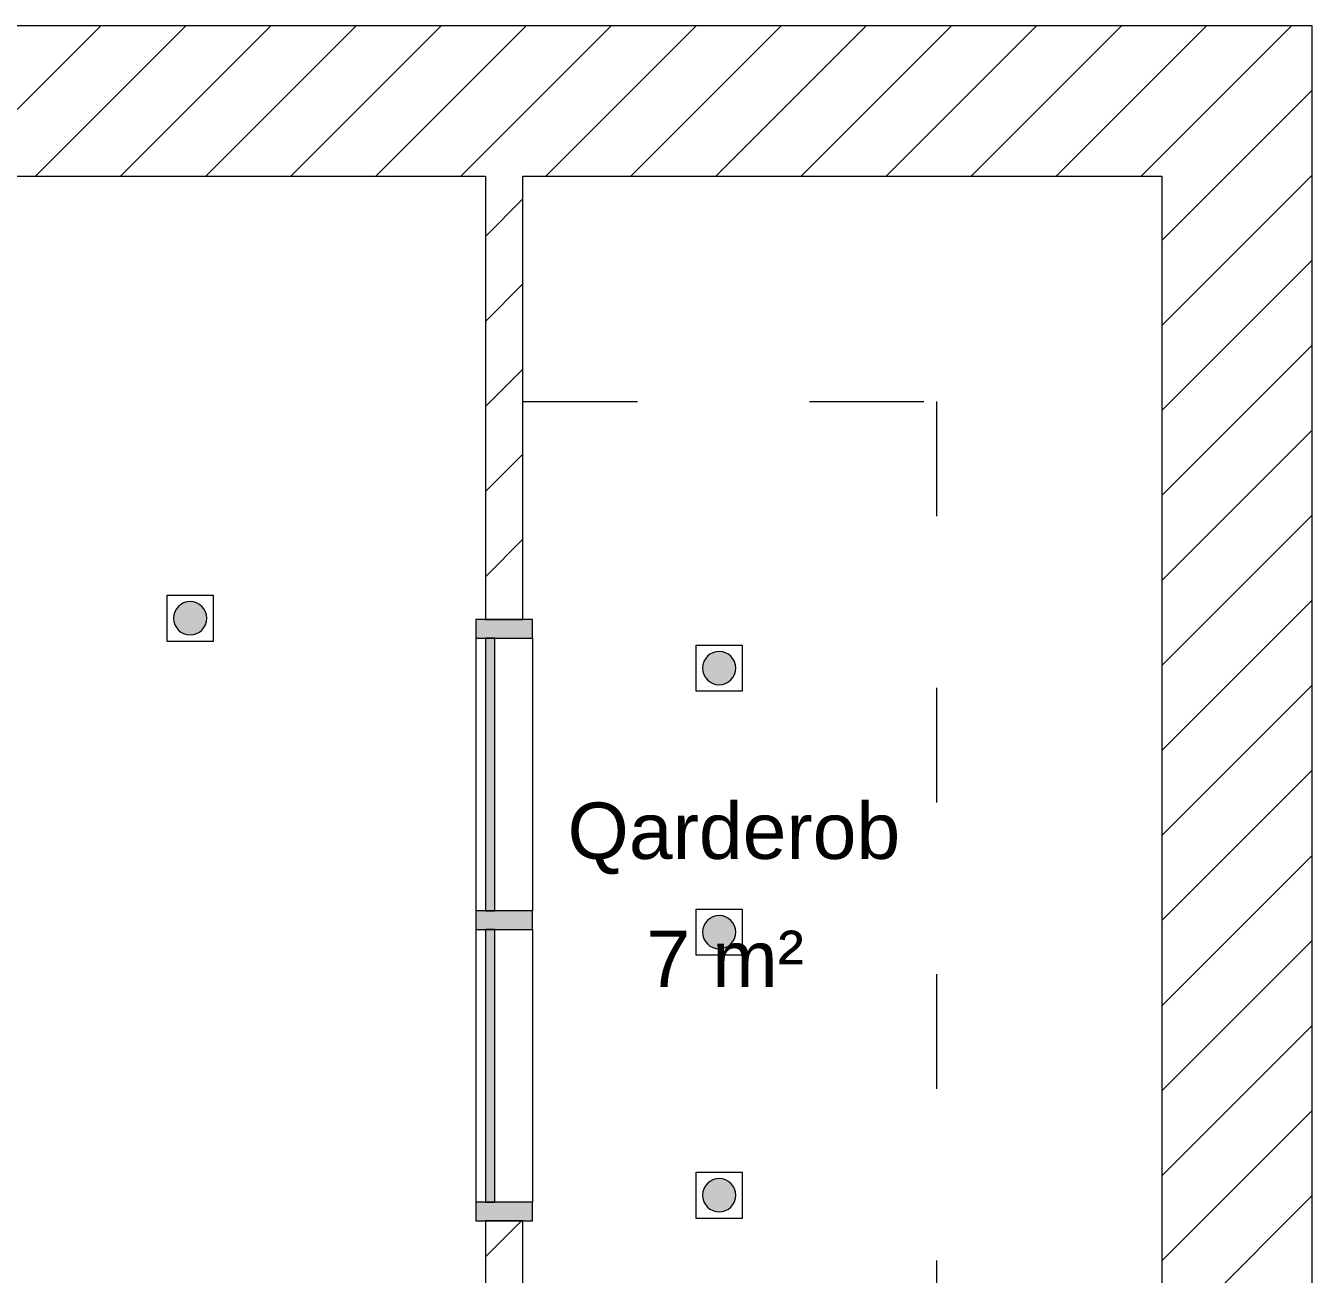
# Model space of a CAD drawing. Header units: millimetres. Extents: x 1680 to 166026, y 35966 to 91121.
# Drawn here: x 128927 to 132350, y 63123 to 66445 of the extents above; entities that cross this region are included whole.
import ezdxf

# ---------------------------------------------------------------- set-up
doc = ezdxf.new("R2010")
doc.units = ezdxf.units.MM
doc.linetypes.add('IMPORT-ACAD_ISO03W100', pattern=[762, 304.8, -457.2])
for name, color, linetype, lineweight in [('A-GENM', 13, 'Continuous', 18), ('A-GLAZ-CURT', 52, 'Continuous', 18), ('A-GLAZ-CWMG', 51, 'Continuous', 18)]:
    doc.layers.add(name, color=color, linetype=linetype, lineweight=lineweight)
doc.styles.add('Arial', font='arial.ttf', dxfattribs={"height": 150})

# ---------------------------------------------------------------- blocks, each defined once
blk = doc.blocks.new('plan')
at = {"layer": 'A-GLAZ-CURT', "lineweight": 20, "true_color": 0x939598}
for points in [[(501157.6, -194867.2), (501157.6, -194142.2), (501132.6, -194142.2), (501132.6, -194867.2)], [(501157.6, -195642.2), (501157.6, -194917.2), (501132.6, -194917.2), (501132.6, -195642.2)]]:
    blk.add_hatch(color=252, dxfattribs=at).paths.add_polyline_path(points, flags=0)
at = {"layer": 'A-GLAZ-CWMG', "lineweight": 20, "true_color": 0x939598, "extrusion": (0, 0, -1)}
for points in [[(-501132.6, -194142.2), (-501257.1, -194142.2), (-501257.1, -194092.2), (-501107.1, -194092.2), (-501107.1, -194142.2), (-501132.1, -194142.2)], [(-501257.1, -194917.2), (-501257.1, -194867.2), (-501107.1, -194867.2), (-501107.1, -194917.2), (-501232.1, -194917.2)]]:
    blk.add_hatch(color=252, dxfattribs=at).paths.add_polyline_path(points, flags=0)
at = {"layer": 'A-GLAZ-CWMG', "lineweight": 20, "true_color": 0x939598}
blk.add_hatch(color=252, dxfattribs=at).paths.add_polyline_path([(501132.6, -195692.2), (501257.1, -195692.2), (501257.1, -195642.2), (501107.1, -195642.2), (501107.1, -195692.2), (501132.1, -195692.2)], flags=0)
at = {"color": 252, "lineweight": 20, "true_color": 0x939598}
for p, q in [((503332.1, -192512.2), (495672.1, -192512.2)), ((503332.1, -213712.2), (503332.1, -192512.2)), ((496072.1, -192912.2), (501132.1, -192912.2)), ((501132.1, -192912.2), (501132.1, -194092.2)), ((501232.1, -192912.2), (502932.1, -192912.2)), ((501232.1, -194092.2), (501232.1, -192912.2)), ((502932.1, -192912.2), (502932.1, -196872.2)), ((501132.1, -194092.2), (501232.1, -194092.2)), ((501232.1, -195692.2), (501132.1, -195692.2)), ((501132.1, -195692.2), (501132.1, -196872.2)), ((501232.1, -196872.2), (501232.1, -195692.2))]:
    blk.add_line(p, q, dxfattribs=at)
at = {"color": 252, "linetype": 'Continuous', "lineweight": 20, "true_color": 0x939598}
for p, q in [((499709.1, -192912.2), (500109.1, -192512.2)), ((499935.4, -192912.2), (500335.4, -192512.2)), ((500161.7, -192912.2), (500561.7, -192512.2)), ((500387.9, -192912.2), (500787.9, -192512.2)), ((500614.2, -192912.2), (501014.2, -192512.2)), ((500840.5, -192912.2), (501240.5, -192512.2)), ((501066.8, -192912.2), (501466.8, -192512.2)), ((501293, -192912.2), (501693, -192512.2)), ((501519.3, -192912.2), (501919.3, -192512.2)), ((501745.6, -192912.2), (502145.6, -192512.2)), ((501971.9, -192912.2), (502371.9, -192512.2)), ((502198.1, -192912.2), (502598.1, -192512.2)), ((502424.4, -192912.2), (502824.4, -192512.2)), ((502650.7, -192912.2), (503050.7, -192512.2)), ((502877, -192912.2), (503277, -192512.2)), ((503103.2, -192912.2), (503332.1, -192683.4)), ((502932.1, -193083.4), (503103.2, -192912.2)), ((502932.1, -193309.6), (503329.5, -192912.2)), ((503329.5, -192912.2), (503332.1, -192909.6)), ((501132.1, -193073.2), (501232.1, -192973.2)), ((502932.1, -193535.9), (503332.1, -193135.9)), ((501132.1, -193299.4), (501232.1, -193199.4)), ((502932.1, -193762.2), (503332.1, -193362.2)), ((501132.1, -193525.7), (501232.1, -193425.7)), ((502932.1, -193988.5), (503332.1, -193588.5)), ((501132.1, -193752), (501232.1, -193652)), ((502932.1, -194214.7), (503332.1, -193814.7)), ((501132.1, -193978.3), (501232.1, -193878.3)), ((502932.1, -194441), (503332.1, -194041)), ((502932.1, -194667.3), (503332.1, -194267.3)), ((502932.1, -194893.5), (503332.1, -194493.5)), ((502932.1, -195119.8), (503332.1, -194719.8)), ((502932.1, -195346.1), (503332.1, -194946.1)), ((502932.1, -195572.4), (503332.1, -195172.4)), ((502932.1, -195798.6), (503332.1, -195398.6)), ((502932.1, -196024.9), (503332.1, -195624.9)), ((501132.1, -195788.5), (501228.3, -195692.2))]:
    blk.add_line(p, q, dxfattribs=at)
at = {"layer": 'A-GENM', "color": 252, "linetype": 'IMPORT-ACAD_ISO03W100', "lineweight": 20, "true_color": 0x939598}
for p, q in [((501232.1, -193512.2), (502332.1, -193512.2)), ((502332.1, -193512.2), (502332.1, -196272.2))]:
    blk.add_line(p, q, dxfattribs=at)
at = {"layer": 'A-GLAZ-CURT', "color": 252, "lineweight": 20, "true_color": 0x939598}
for p, q in [((501157.6, -194142.2), (501132.6, -194142.2)), ((501132.6, -194142.2), (501132.6, -194867.2)), ((501157.6, -194867.2), (501157.6, -194142.2)), ((501132.6, -194867.2), (501157.6, -194867.2)), ((501157.6, -194917.2), (501132.6, -194917.2)), ((501132.6, -194917.2), (501132.6, -195642.2)), ((501157.6, -195642.2), (501157.6, -194917.2)), ((501132.6, -195642.2), (501157.6, -195642.2))]:
    blk.add_line(p, q, dxfattribs=at)
at = {"layer": 'A-GLAZ-CWMG', "color": 252, "lineweight": 20, "true_color": 0x939598, "extrusion": (0, 0, -1)}
for p, q in [((501257.1, -194092.2), (501107.1, -194092.2)), ((501107.1, -194092.2), (501107.1, -194142.2)), ((501257.1, -194142.2), (501257.1, -194092.2)), ((501107.1, -194142.2), (501257.1, -194142.2)), ((501257.1, -194867.2), (501107.1, -194867.2)), ((501107.1, -194867.2), (501107.1, -194917.2)), ((501257.1, -194917.2), (501257.1, -194867.2)), ((501107.1, -194917.2), (501257.1, -194917.2))]:
    blk.add_line(p, q, dxfattribs=at)
at = {"layer": 'A-GLAZ-CWMG', "color": 252, "lineweight": 20, "true_color": 0x939598}
for p, q in [((501107.1, -194142.2), (501107.1, -194867.2)), ((501257.1, -194142.2), (501257.1, -194867.2)), ((501107.1, -194917.2), (501107.1, -195642.2)), ((501257.1, -194917.2), (501257.1, -195642.2)), ((501257.1, -195642.2), (501107.1, -195642.2)), ((501107.1, -195642.2), (501107.1, -195692.2)), ((501257.1, -195692.2), (501257.1, -195642.2)), ((501107.1, -195692.2), (501257.1, -195692.2))]:
    blk.add_line(p, q, dxfattribs=at)
at = {"color": 252, "lineweight": 20, "true_color": 0x939598, "style": 'Arial'}
for s, p in [('Qarderob', (501350.8, -194729.3)), ('7 m', (501560.6, -195069.9)), ('²', (501910, -195069.9))]:
    blk.add_text(s, height=150, dxfattribs=at).set_placement(p)
blk = doc.blocks.new('A$C513457DA')
at = {"lineweight": 13}
h = blk.add_hatch(color=20, dxfattribs=at)
h.set_gradient(color1=(255, 63, 0), one_color=1, tint=1, name='SPHERICAL')
h.paths.add_polyline_path([(0, 65.5, 1), (131.1, 65.5, 1)])
at = {"color": 7, "lineweight": 13}
blk.add_circle((65.5, 65.5, 13.2), 65.5, dxfattribs=at)
blk = doc.blocks.new('asdasdasda')
at = {"color": 7, "lineweight": 5}
blk.add_lwpolyline([(61.4, 61.4), (61.4, -61.4), (-61.4, -61.4), (-61.4, 61.4)], close=True, dxfattribs=at)
at = {"color": 7, "lineweight": 13, "xscale": -0.6762847886416495, "yscale": 0.6762847886416495, "zscale": 0.6762847886416495, "rotation": 180}
blk.add_blockref('A$C513457DA', (-44.3, 44.3, -9), dxfattribs=at)

msp = doc.modelspace()

# ---------------------------------------------------------------- block references
for name, p in [('plan', (-370982.2, 258957.2)), ('asdasdasda', (129364.4, 64868.3)), ('asdasdasda', (130771.9, 64735.7)), ('asdasdasda', (130771.9, 64032.9)), ('asdasdasda', (130771.9, 63332.9))]:
    msp.add_blockref(name, p)

doc.saveas('drawing.dxf')
